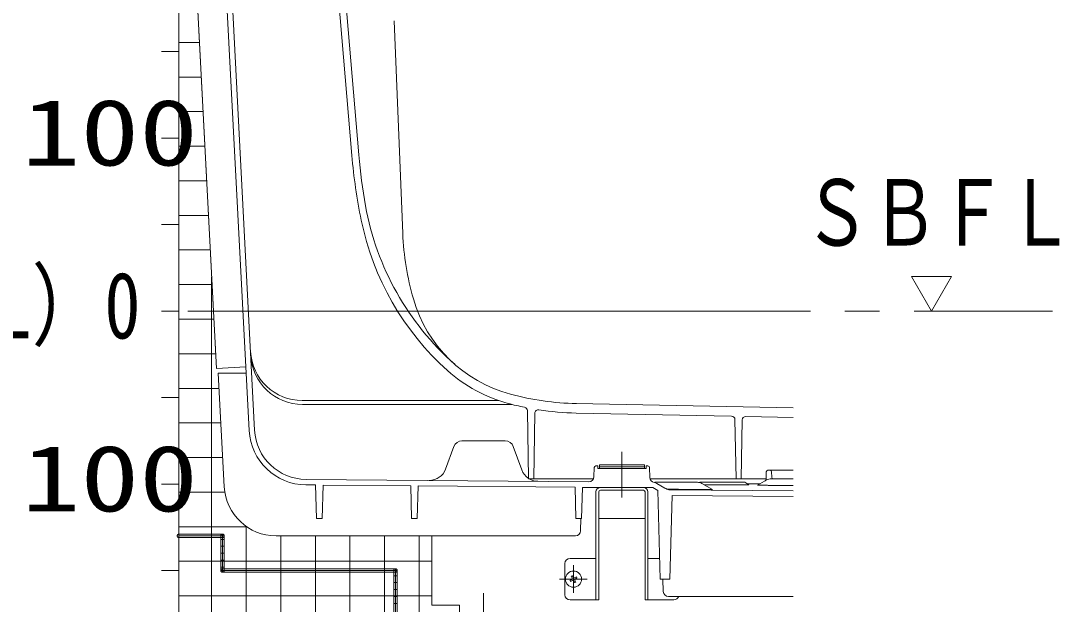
# Model space of a CAD drawing. Units: millimetres on the paper. Extents: x -305 to 305, y -152 to 152.
# Drawn here: x -124.54 to -94.51, y 51.26 to 68.13 of the extents above; entities that cross this region are included whole.
import ezdxf
from ezdxf.enums import TextEntityAlignment as Align

# ---------------------------------------------------------------- set-up
doc = ezdxf.new("R2010")
doc.units = ezdxf.units.MM
doc.linetypes.add('LONG_CHAIN', pattern=[21, 18, -1, 1, -1])
doc.layers.add('0-0_PV', color=7, linetype='Continuous', lineweight=9)
doc.styles.add('ＭＳ ゴシック', font='')
doc.styles.get('ＭＳ ゴシック').set_extended_font_data('MS Gothic')

msp = doc.modelspace()

# ---------------------------------------------------------------- linework, layer by layer
at = {"layer": '0-0_PV'}
for p, q in [((-119.963, 82.687), (-119.963, 36.437)), ((-118.879, 58.078), (-119.899, 77.551)), ((-117.933, 56.284), (-119.05, 77.587)), ((-117.774, 56.293), (-118.895, 77.697)), ((-114.961, 64.232), (-115.945, 75.72)), ((-114.762, 64.249), (-115.746, 75.737)), ((-113.741, 68.128), (-113.491, 61.98)), ((-119.963, 67.502), (-119.373, 67.502)), ((-120.463, 67.237), (-119.963, 67.237)), ((-119.963, 66.502), (-119.32, 66.502)), ((-119.963, 65.502), (-119.268, 65.502)), ((-120.463, 64.737), (-119.963, 64.737)), ((-119.963, 64.502), (-119.215, 64.502)), ((-119.963, 63.502), (-119.163, 63.502)), ((-119.963, 62.502), (-119.11, 62.502)), ((-120.463, 62.237), (-119.963, 62.237)), ((-119.963, 61.502), (-119.058, 61.502)), ((-119.017, 53.237), (-119.017, 60.726)), ((-98.78, 60.737), (-98.203, 59.737)), ((-97.625, 60.737), (-98.78, 60.737)), ((-98.203, 59.737), (-97.625, 60.737)), ((-119.963, 60.502), (-119.006, 60.502)), ((-120.463, 59.737), (-119.963, 59.737)), ((-119.963, 59.502), (-118.953, 59.502)), ((-119.963, 58.502), (-118.901, 58.502)), ((-118.879, 58.078), (-118.03, 58.122)), ((-119.963, 57.502), (-118.801, 57.502)), ((-120.463, 57.237), (-119.963, 57.237)), ((-116.395, 57.15), (-110.72, 57.15)), ((-102.203, 56.938), (-108.471, 57.063)), ((-116.389, 57.037), (-110.327, 57.037)), ((-109.853, 54.887), (-109.887, 56.858)), ((-109.703, 54.887), (-109.67, 56.784)), ((-103.981, 56.699), (-108.476, 56.788)), ((-119.963, 56.502), (-118.749, 56.502)), ((-103.853, 54.887), (-103.883, 56.6)), ((-103.703, 54.887), (-103.673, 56.592)), ((-102.203, 56.663), (-103.571, 56.69)), ((-111.778, 55.987), (-111.153, 55.987)), ((-111.153, 55.987), (-110.528, 55.987)), ((-112.013, 55.823), (-112.25, 55.17)), ((-110.046, 55.144), (-110.293, 55.823)), ((-119.963, 55.502), (-118.696, 55.502)), ((-107.904, 55.262), (-107.853, 55.262)), ((-107.853, 55.187), (-107.853, 55.262)), ((-106.503, 55.287), (-107.803, 55.287)), ((-107.803, 55.287), (-107.803, 55.187)), ((-106.503, 55.287), (-106.503, 55.187)), ((-106.453, 55.187), (-106.453, 55.262)), ((-106.453, 55.262), (-106.453, 55.187)), ((-106.453, 55.262), (-106.401, 55.262)), ((-107.954, 55.213), (-107.961, 54.949)), ((-107.853, 55.187), (-106.453, 55.187)), ((-106.503, 55.237), (-107.803, 55.237)), ((-106.344, 54.926), (-106.351, 55.213)), ((-102.979, 55.088), (-102.985, 54.867)), ((-102.876, 55.137), (-102.929, 55.137)), ((-102.876, 55.137), (-102.203, 55.137)), ((-102.826, 55.088), (-102.822, 54.936)), ((-120.463, 54.737), (-119.963, 54.737)), ((-116.011, 54.709), (-116.29, 54.711)), ((-108.112, 54.803), (-116.288, 54.871)), ((-115.985, 53.737), (-116.011, 54.709)), ((-115.794, 54.707), (-115.82, 53.737)), ((-113.26, 54.686), (-115.794, 54.707)), ((-113.235, 53.737), (-113.26, 54.686)), ((-113.045, 54.684), (-113.07, 53.737)), ((-108.509, 54.646), (-113.045, 54.684)), ((-109.853, 54.887), (-107.963, 54.887)), ((-106.343, 54.887), (-102.984, 54.887)), ((-106.203, 54.787), (-104.97, 54.787)), ((-105.911, 54.619), (-106.146, 54.754)), ((-104.903, 54.787), (-104.403, 54.787)), ((-104.538, 54.576), (-104.845, 54.754)), ((-104.403, 54.787), (-103.603, 54.787)), ((-103.483, 54.718), (-103.603, 54.787)), ((-103.228, 54.699), (-102.961, 54.854)), ((-102.836, 54.887), (-102.203, 54.887)), ((-119.963, 54.502), (-118.629, 54.502)), ((-108.485, 53.737), (-108.509, 54.646)), ((-108.296, 54.637), (-108.32, 53.737)), ((-106.263, 54.637), (-108.296, 54.637)), ((-107.903, 54.507), (-107.903, 51.387)), ((-107.823, 54.507), (-107.823, 51.387)), ((-107.773, 54.637), (-106.533, 54.637)), ((-107.773, 54.557), (-106.533, 54.557)), ((-106.483, 54.507), (-106.483, 51.387)), ((-106.403, 54.507), (-106.403, 51.387)), ((-106.11, 54.549), (-106.263, 54.637)), ((-106.043, 51.987), (-106.11, 54.549)), ((-105.698, 54.409), (-105.763, 51.987)), ((-105.761, 54.57), (-102.203, 54.54)), ((-105.698, 54.409), (-102.203, 54.38)), ((-119.963, 53.502), (-117.999, 53.502)), ((-118.017, 52.237), (-118.017, 53.516)), ((-115.985, 53.737), (-115.82, 53.737)), ((-113.235, 53.737), (-113.07, 53.737)), ((-108.485, 53.737), (-108.32, 53.737)), ((-108.34, 53.737), (-108.349, 53.383)), ((-107.823, 53.737), (-106.483, 53.737)), ((-118.703, 53.287), (-119.963, 53.287)), ((-119.017, 36.437), (-119.017, 53.237)), ((-108.499, 53.237), (-117.154, 53.237)), ((-117.017, 52.237), (-117.017, 53.237)), ((-116.017, 52.237), (-116.017, 53.237)), ((-115.017, 52.237), (-115.017, 53.237)), ((-114.017, 52.237), (-114.017, 53.237)), ((-113.017, 50.187), (-113.017, 53.237)), ((-112.653, 53.237), (-112.653, 51.237)), ((-118.653, 53.137), (-118.753, 53.137)), ((-118.653, 52.937), (-118.753, 52.937)), ((-118.653, 52.737), (-118.753, 52.737)), ((-108.653, 52.587), (-107.903, 52.587)), ((-106.058, 52.587), (-106.403, 52.587)), ((-119.963, 52.502), (-118.703, 52.502)), ((-118.653, 52.537), (-118.753, 52.537)), ((-118.653, 52.337), (-118.753, 52.337)), ((-118.703, 52.502), (-112.653, 52.502)), ((-113.703, 52.287), (-118.703, 52.287)), ((-108.803, 52.437), (-108.803, 51.537)), ((-120.463, 52.237), (-119.963, 52.237)), ((-118.017, 36.437), (-118.017, 52.237)), ((-117.017, 36.437), (-117.017, 52.237)), ((-116.017, 36.437), (-116.017, 52.237)), ((-115.017, 36.437), (-115.017, 52.237)), ((-114.017, 36.437), (-114.017, 52.237)), ((-113.653, 52.087), (-113.753, 52.087)), ((-108.6, 51.983), (-108.651, 51.948)), ((-108.618, 52.071), (-108.592, 52.086)), ((-108.618, 52.07), (-108.592, 52.014)), ((-108.557, 52.035), (-108.592, 52.085)), ((-108.469, 52.053), (-108.526, 52.026)), ((-108.487, 51.904), (-108.513, 51.96)), ((-108.505, 51.991), (-108.454, 52.027)), ((-108.469, 52.053), (-108.454, 52.027)), ((-106.043, 51.987), (-105.763, 51.987)), ((-105.966, 51.987), (-105.957, 51.633)), ((-113.653, 51.887), (-113.753, 51.887)), ((-113.653, 51.687), (-113.753, 51.687)), ((-108.636, 51.922), (-108.651, 51.948)), ((-108.636, 51.922), (-108.58, 51.948)), ((-108.549, 51.939), (-108.513, 51.889)), ((-108.487, 51.904), (-108.513, 51.889)), ((-119.963, 51.502), (-113.703, 51.502)), ((-113.653, 51.487), (-113.753, 51.487)), ((-113.703, 51.502), (-112.653, 51.502)), ((-106.483, 51.387), (-106.403, 51.387)), ((-105.653, 51.387), (-106.483, 51.387)), ((-102.203, 51.487), (-105.807, 51.487)), ((-113.653, 51.287), (-113.753, 51.287))]:
    msp.add_line(p, q, dxfattribs=at)
at = {"layer": '0-0_PV', "linetype": 'LONG_CHAIN'}
for p, q in [((-119.703, 59.737), (-94.703, 59.737)), ((-107.153, 55.672), (-107.153, 54.344)), ((-108.553, 52.387), (-108.553, 51.587)), ((-108.153, 51.987), (-108.953, 51.987)), ((-111.153, 51.58), (-111.153, 50.186)), ((-111.153, 51.58), (-111.153, 50.186))]:
    msp.add_line(p, q, dxfattribs=at)
at = {"layer": '0-0_PV'}
for points in [[(-119.904, 77.994), (-119.963, 81.337), (-119.963, 80.187), (-119.963, 77.687), (-119.963, 75.187), (-119.963, 72.687), (-119.963, 70.187), (-119.963, 67.687), (-119.963, 65.187), (-119.963, 62.687), (-119.963, 60.187), (-119.963, 57.687), (-119.963, 55.187), (-119.963, 53.237), (-118.703, 53.237), (-118.703, 52.237), (-113.703, 52.237), (-113.703, 50.187), (-112.703, 50.187), (-112.703, 36.552), (-112.7, 36.552)], [(-118.652, 54.659), (-118.824, 57.937), (-118.02, 57.937), (-118.03, 58.122), (-118.879, 58.078), (-119.768, 75.054)], [(-118.02, 57.937), (-118.824, 57.937), (-118.652, 54.659)], [(-104.777, 54.714), (-104.769, 54.714), (-104.761, 54.714), (-104.753, 54.714), (-104.745, 54.714), (-104.737, 54.714), (-104.729, 54.714), (-104.721, 54.714), (-104.713, 54.714), (-104.705, 54.714), (-104.697, 54.714), (-104.689, 54.714), (-104.681, 54.714), (-104.673, 54.714), (-104.665, 54.714), (-104.657, 54.714), (-104.649, 54.713), (-104.641, 54.713), (-104.633, 54.713), (-104.625, 54.713), (-104.617, 54.713), (-104.609, 54.713), (-104.601, 54.713), (-104.593, 54.713), (-104.585, 54.713), (-104.577, 54.713), (-104.569, 54.713), (-104.561, 54.713), (-104.553, 54.713), (-104.545, 54.713), (-104.537, 54.713), (-104.529, 54.713), (-104.521, 54.713), (-104.513, 54.713), (-104.505, 54.713), (-104.497, 54.713), (-104.489, 54.713), (-104.481, 54.713), (-104.473, 54.713), (-104.465, 54.713)], [(-104.465, 54.713), (-104.457, 54.713), (-104.449, 54.713), (-104.441, 54.713), (-104.433, 54.712), (-104.425, 54.712), (-104.417, 54.712), (-104.409, 54.712), (-104.401, 54.712), (-104.393, 54.712), (-104.385, 54.712), (-104.377, 54.712), (-104.369, 54.712), (-104.361, 54.712), (-104.353, 54.712), (-104.345, 54.712), (-104.337, 54.712), (-104.329, 54.712), (-104.321, 54.712), (-104.313, 54.712), (-104.305, 54.712), (-104.297, 54.712), (-104.289, 54.712), (-104.281, 54.712), (-104.273, 54.712), (-104.265, 54.712), (-104.257, 54.712), (-104.249, 54.712), (-104.241, 54.712), (-104.233, 54.712), (-104.225, 54.712), (-104.217, 54.712), (-104.209, 54.712), (-104.201, 54.712), (-104.193, 54.712), (-104.185, 54.712), (-104.177, 54.712), (-104.169, 54.712), (-104.161, 54.712), (-104.153, 54.712)], [(-104.153, 54.712), (-104.145, 54.712), (-104.137, 54.712), (-104.129, 54.712), (-104.121, 54.712), (-104.113, 54.712), (-104.105, 54.712), (-104.097, 54.712), (-104.089, 54.712), (-104.081, 54.712), (-104.073, 54.712), (-104.065, 54.712), (-104.057, 54.712), (-104.049, 54.712), (-104.041, 54.712), (-104.033, 54.712), (-104.025, 54.712), (-104.017, 54.712), (-104.009, 54.712), (-104.001, 54.712), (-103.993, 54.712), (-103.985, 54.712), (-103.977, 54.712), (-103.969, 54.712), (-103.961, 54.712), (-103.953, 54.712), (-103.945, 54.712), (-103.937, 54.712), (-103.929, 54.712), (-103.921, 54.712), (-103.913, 54.712), (-103.905, 54.712), (-103.897, 54.712), (-103.889, 54.712), (-103.881, 54.712), (-103.873, 54.712), (-103.865, 54.712), (-103.857, 54.712), (-103.849, 54.712), (-103.841, 54.712)], [(-103.841, 54.712), (-103.833, 54.712), (-103.825, 54.712), (-103.817, 54.712)], [(-103.817, 54.712), (-103.814, 54.712), (-103.811, 54.712), (-103.808, 54.712), (-103.805, 54.712), (-103.801, 54.712), (-103.798, 54.712), (-103.795, 54.712), (-103.792, 54.712), (-103.789, 54.712), (-103.786, 54.712), (-103.783, 54.712), (-103.78, 54.712), (-103.776, 54.712), (-103.773, 54.712), (-103.77, 54.712), (-103.767, 54.712), (-103.764, 54.712), (-103.761, 54.712), (-103.758, 54.712), (-103.754, 54.712), (-103.751, 54.712), (-103.748, 54.712), (-103.745, 54.712), (-103.742, 54.712), (-103.739, 54.712), (-103.736, 54.712), (-103.732, 54.712), (-103.729, 54.712), (-103.726, 54.712), (-103.723, 54.712), (-103.72, 54.712), (-103.717, 54.712), (-103.714, 54.712), (-103.711, 54.712), (-103.708, 54.712), (-103.704, 54.712), (-103.701, 54.712), (-103.698, 54.712), (-103.695, 54.712)], [(-103.695, 54.712), (-103.692, 54.712), (-103.689, 54.712), (-103.686, 54.712), (-103.683, 54.712), (-103.68, 54.712), (-103.677, 54.713), (-103.674, 54.713), (-103.671, 54.713), (-103.668, 54.713), (-103.665, 54.713), (-103.661, 54.713), (-103.658, 54.713), (-103.655, 54.713), (-103.652, 54.713), (-103.649, 54.713), (-103.646, 54.713), (-103.643, 54.713), (-103.64, 54.713), (-103.636, 54.713), (-103.633, 54.713), (-103.63, 54.713), (-103.627, 54.713), (-103.624, 54.713), (-103.62, 54.713), (-103.617, 54.713), (-103.614, 54.713), (-103.611, 54.713), (-103.607, 54.713), (-103.604, 54.713), (-103.601, 54.713), (-103.597, 54.713), (-103.594, 54.713), (-103.59, 54.713), (-103.587, 54.713), (-103.584, 54.713), (-103.58, 54.713), (-103.577, 54.713), (-103.574, 54.713), (-103.571, 54.713)], [(-103.571, 54.713), (-103.568, 54.713), (-103.564, 54.713), (-103.561, 54.713), (-103.558, 54.713), (-103.555, 54.714), (-103.552, 54.714), (-103.55, 54.714), (-103.547, 54.714), (-103.544, 54.714), (-103.542, 54.714), (-103.539, 54.714), (-103.537, 54.714), (-103.534, 54.714), (-103.532, 54.714), (-103.53, 54.714), (-103.527, 54.714), (-103.524, 54.714), (-103.521, 54.714), (-103.518, 54.715), (-103.515, 54.715), (-103.511, 54.715), (-103.507, 54.715), (-103.503, 54.715), (-103.498, 54.715), (-103.493, 54.715), (-103.488, 54.715), (-103.483, 54.715), (-103.48, 54.715), (-103.478, 54.715), (-103.478, 54.716), (-103.48, 54.716), (-103.483, 54.716)], [(-103.446, 54.744), (-103.453, 54.744), (-103.461, 54.744), (-103.468, 54.744), (-103.476, 54.744), (-103.484, 54.744), (-103.491, 54.744), (-103.499, 54.744), (-103.506, 54.744), (-103.514, 54.744), (-103.521, 54.744), (-103.529, 54.744), (-103.529, 54.744)], [(-103.151, 54.744), (-103.159, 54.744), (-103.166, 54.744), (-103.174, 54.744), (-103.181, 54.744), (-103.189, 54.744), (-103.197, 54.744), (-103.204, 54.744), (-103.212, 54.744), (-103.219, 54.744), (-103.227, 54.744), (-103.234, 54.744), (-103.242, 54.744), (-103.249, 54.744), (-103.257, 54.744), (-103.265, 54.744), (-103.272, 54.744), (-103.28, 54.744), (-103.287, 54.744), (-103.295, 54.744), (-103.302, 54.744), (-103.31, 54.744), (-103.317, 54.744), (-103.325, 54.744), (-103.332, 54.744), (-103.34, 54.744), (-103.348, 54.744), (-103.355, 54.744), (-103.363, 54.744), (-103.37, 54.744), (-103.378, 54.744), (-103.385, 54.744), (-103.393, 54.744), (-103.4, 54.744), (-103.408, 54.744), (-103.416, 54.744), (-103.423, 54.744), (-103.431, 54.744), (-103.438, 54.744), (-103.446, 54.744)], [(-103.228, 54.699), (-103.208, 54.699), (-103.187, 54.699), (-103.166, 54.699), (-103.146, 54.699), (-103.125, 54.699), (-103.105, 54.699), (-103.084, 54.699), (-103.064, 54.699), (-103.043, 54.699), (-103.023, 54.699), (-103.002, 54.699), (-102.982, 54.699), (-102.961, 54.699), (-102.941, 54.699), (-102.92, 54.698), (-102.9, 54.698), (-102.879, 54.698), (-102.859, 54.698), (-102.838, 54.698), (-102.818, 54.698), (-102.797, 54.698), (-102.777, 54.698), (-102.756, 54.698), (-102.736, 54.698), (-102.715, 54.698), (-102.695, 54.698), (-102.674, 54.698), (-102.654, 54.698), (-102.633, 54.698), (-102.613, 54.698), (-102.592, 54.698), (-102.572, 54.698), (-102.551, 54.697), (-102.531, 54.697), (-102.51, 54.697), (-102.49, 54.697), (-102.469, 54.697), (-102.449, 54.697), (-102.428, 54.697)], [(-102.428, 54.697), (-102.408, 54.697), (-102.387, 54.697), (-102.367, 54.697), (-102.346, 54.697), (-102.326, 54.697), (-102.305, 54.697), (-102.285, 54.697), (-102.264, 54.697), (-102.244, 54.697), (-102.223, 54.697), (-102.203, 54.697)], [(-105.788, 54.586), (-105.767, 54.585), (-105.747, 54.585), (-105.726, 54.585), (-105.705, 54.585), (-105.684, 54.585), (-105.663, 54.585), (-105.642, 54.585), (-105.621, 54.584), (-105.601, 54.584), (-105.58, 54.584), (-105.559, 54.584), (-105.538, 54.584), (-105.517, 54.584), (-105.496, 54.583), (-105.476, 54.583), (-105.455, 54.583), (-105.434, 54.583), (-105.413, 54.583), (-105.392, 54.583), (-105.371, 54.583), (-105.351, 54.582), (-105.33, 54.582), (-105.309, 54.582), (-105.288, 54.582), (-105.267, 54.582), (-105.246, 54.582), (-105.226, 54.581), (-105.205, 54.581), (-105.184, 54.581), (-105.163, 54.581), (-105.142, 54.581), (-105.121, 54.581), (-105.101, 54.581), (-105.08, 54.58), (-105.059, 54.58), (-105.038, 54.58), (-105.017, 54.58), (-104.996, 54.58), (-104.975, 54.58)], [(-104.975, 54.58), (-104.955, 54.579), (-104.934, 54.579), (-104.913, 54.579), (-104.892, 54.579), (-104.871, 54.579), (-104.85, 54.579), (-104.83, 54.579), (-104.809, 54.578), (-104.788, 54.578), (-104.767, 54.578), (-104.746, 54.578), (-104.725, 54.578), (-104.705, 54.578), (-104.684, 54.577), (-104.663, 54.577), (-104.642, 54.577), (-104.621, 54.577), (-104.6, 54.577), (-104.58, 54.577), (-104.559, 54.577), (-104.538, 54.576)], [(-111.553, 37.738), (-111.553, 39.307), (-111.728, 39.307), (-111.846, 39.375), (-111.846, 39.957), (-111.753, 39.957), (-111.846, 40.011), (-111.846, 40.607), (-111.788, 40.607), (-111.788, 50.407), (-111.953, 50.407), (-111.953, 50.557), (-111.728, 50.557), (-111.728, 50.587), (-111.846, 50.655), (-111.846, 51.237), (-112.653, 51.237), (-112.653, 53.237), (-117.154, 53.237)], [(-108.653, 51.387), (-107.823, 51.387), (-107.903, 51.387)]]:
    msp.add_lwpolyline(points, dxfattribs=at)
for points in [[(-119.963, 53.237), (-119.963, 53.287), (-119.969, 53.287), (-119.975, 53.285), (-119.981, 53.284), (-119.987, 53.281), (-119.992, 53.278), (-119.997, 53.274), (-120.001, 53.269), (-120.005, 53.264), (-120.008, 53.258), (-120.01, 53.253), (-120.012, 53.246), (-120.013, 53.24), (-120.013, 53.234), (-120.012, 53.228), (-120.01, 53.222), (-120.008, 53.216), (-120.005, 53.21), (-120.001, 53.205), (-119.997, 53.201), (-119.992, 53.197), (-119.987, 53.193), (-119.981, 53.191), (-119.975, 53.189), (-119.969, 53.187), (-119.963, 53.187)], [(-118.703, 53.287), (-119.963, 53.287), (-119.963, 53.187), (-118.703, 53.187)], [(-118.703, 52.237), (-118.703, 53.237), (-119.963, 53.237), (-119.963, 52.687), (-119.963, 50.187), (-119.963, 47.687), (-119.963, 45.187), (-119.963, 42.687), (-119.963, 40.187), (-119.963, 37.687), (-119.963, 36.437), (-117.463, 36.437), (-114.963, 36.437), (-113.403, 36.437), (-113.403, 36.552), (-112.703, 36.552), (-112.703, 50.187), (-113.703, 50.187), (-113.703, 52.237)], [(-118.703, 53.237), (-118.653, 53.237), (-118.653, 53.243), (-118.654, 53.249), (-118.656, 53.255), (-118.659, 53.261), (-118.662, 53.266), (-118.666, 53.271), (-118.671, 53.276), (-118.676, 53.279), (-118.681, 53.282), (-118.687, 53.285), (-118.693, 53.286), (-118.7, 53.287), (-118.706, 53.287), (-118.712, 53.286), (-118.718, 53.285), (-118.724, 53.282), (-118.73, 53.279), (-118.735, 53.276), (-118.739, 53.271), (-118.743, 53.266), (-118.747, 53.261), (-118.749, 53.255), (-118.751, 53.249), (-118.752, 53.243), (-118.753, 53.237)], [(-118.653, 52.237), (-118.653, 53.237), (-118.753, 53.237), (-118.753, 52.237)], [(-118.703, 53.187), (-118.696, 53.187), (-118.69, 53.189), (-118.684, 53.191), (-118.679, 53.193), (-118.673, 53.197), (-118.669, 53.201), (-118.664, 53.205), (-118.661, 53.21), (-118.657, 53.216), (-118.655, 53.222), (-118.654, 53.228), (-118.653, 53.234), (-118.653, 53.24), (-118.654, 53.246), (-118.655, 53.253), (-118.657, 53.258), (-118.661, 53.264), (-118.664, 53.269), (-118.669, 53.274), (-118.673, 53.278), (-118.679, 53.281), (-118.684, 53.284), (-118.69, 53.285), (-118.696, 53.287), (-118.703, 53.287), (-118.703, 53.237)], [(-118.703, 52.237), (-118.703, 52.287), (-118.709, 52.287), (-118.715, 52.285), (-118.721, 52.284), (-118.727, 52.281), (-118.732, 52.278), (-118.737, 52.274), (-118.741, 52.269), (-118.745, 52.264), (-118.748, 52.258), (-118.75, 52.253), (-118.752, 52.246), (-118.753, 52.24), (-118.753, 52.234), (-118.752, 52.228), (-118.75, 52.222), (-118.748, 52.216), (-118.745, 52.21), (-118.741, 52.205), (-118.737, 52.201), (-118.732, 52.197), (-118.727, 52.193), (-118.721, 52.191), (-118.715, 52.189), (-118.709, 52.187), (-118.703, 52.187)], [(-113.703, 52.287), (-118.703, 52.287), (-118.703, 52.187), (-113.703, 52.187)], [(-113.703, 52.237), (-113.653, 52.237), (-113.653, 52.243), (-113.654, 52.249), (-113.656, 52.255), (-113.659, 52.261), (-113.662, 52.266), (-113.666, 52.271), (-113.671, 52.276), (-113.676, 52.279), (-113.681, 52.282), (-113.687, 52.285), (-113.693, 52.286), (-113.7, 52.287), (-113.706, 52.287), (-113.712, 52.286), (-113.718, 52.285), (-113.724, 52.282), (-113.73, 52.279), (-113.735, 52.276), (-113.739, 52.271), (-113.743, 52.266), (-113.747, 52.261), (-113.749, 52.255), (-113.751, 52.249), (-113.752, 52.243), (-113.753, 52.237)], [(-113.703, 52.187), (-113.696, 52.187), (-113.69, 52.189), (-113.684, 52.191), (-113.679, 52.193), (-113.673, 52.197), (-113.669, 52.201), (-113.664, 52.205), (-113.661, 52.21), (-113.657, 52.216), (-113.655, 52.222), (-113.654, 52.228), (-113.653, 52.234), (-113.653, 52.24), (-113.654, 52.246), (-113.655, 52.253), (-113.657, 52.258), (-113.661, 52.264), (-113.664, 52.269), (-113.669, 52.274), (-113.673, 52.278), (-113.679, 52.281), (-113.684, 52.284), (-113.69, 52.285), (-113.696, 52.287), (-113.703, 52.287), (-113.703, 52.237)], [(-118.753, 52.237), (-118.752, 52.231), (-118.751, 52.225), (-118.749, 52.219), (-118.747, 52.213), (-118.743, 52.208), (-118.739, 52.203), (-118.735, 52.199), (-118.73, 52.195), (-118.724, 52.192), (-118.718, 52.19), (-118.712, 52.188), (-118.706, 52.187), (-118.7, 52.187), (-118.693, 52.188), (-118.687, 52.19), (-118.681, 52.192), (-118.676, 52.195), (-118.671, 52.199), (-118.666, 52.203), (-118.662, 52.208), (-118.659, 52.213), (-118.656, 52.219), (-118.654, 52.225), (-118.653, 52.231), (-118.653, 52.237), (-118.703, 52.237)], [(-113.653, 50.187), (-113.653, 52.237), (-113.753, 52.237), (-113.753, 50.187)]]:
    msp.add_lwpolyline(points, close=True, dxfattribs=at)
msp.add_circle((-108.553, 51.987), 0.235, dxfattribs=at)
for centre, radius, start, end in [((-98.821, 65.615), 16.2, 184.8947, 191.5691), ((-98.821, 65.615), 16, 184.8947, 190.217), ((-106.694, 64.196), 8, 190.217, 228.563), ((-106.854, 63.97), 8, 191.5691, 228.1155), ((-105.497, 62.305), 8, 182.3268, 196.0801), ((-109.341, 61.197), 4, 196.0801, 255.0751), ((-116.395, 58.65), 1.5, 183, 270), ((-116.389, 58.537), 1.5, 183, 270), ((-109.341, 61.197), 4.275, 228.1155, 255.0751), ((-108.311, 65.062), 8.275, 255.0751, 258.4527), ((-108.311, 65.062), 8, 255.0751, 268.8542), ((-109.987, 56.856), 0.1, 1, 78.4527), ((-109.57, 56.782), 0.1, 81.3541, 179), ((-108.311, 65.062), 8.275, 261.3541, 268.8542), ((-103.983, 56.599), 0.1, 1, 88.8542), ((-103.573, 56.59), 0.1, 88.8542, 179), ((-116.276, 56.371), 1.66, 183, 269.5226), ((-116.276, 56.371), 1.5, 183, 269.5226), ((-111.778, 55.737), 0.25, 90, 160), ((-110.528, 55.737), 0.25, 20, 90), ((-107.904, 55.212), 0.05, 90, 178.4999), ((-106.401, 55.212), 0.05, 1.5002, 90), ((-112.72, 55.341), 0.5, 269.5226, 340), ((-109.576, 55.315), 0.5, 200, 269.5226), ((-102.929, 55.087), 0.05, 90, 178.4998), ((-102.876, 55.087), 0.05, 1.4999, 90), ((-117.154, 54.737), 1.5, 183, 270), ((-117.154, 54.737), 1.5, 183, 270), ((-108.111, 54.953), 0.15, 269.5226, 358.4998), ((-106.194, 54.93), 0.15, 181.5002, 258.9459), ((-106.271, 54.538), 0.25, 60, 78.9459), ((-104.97, 54.537), 0.25, 59.9999, 90), ((-103.035, 54.869), 0.05, 300, 358.4998), ((-102.836, 54.637), 0.25, 90, 119.9999), ((-102.772, 54.937), 0.05, 181.4999, 270), ((-107.773, 54.507), 0.13, 90, 180), ((-107.773, 54.507), 0.05, 90, 180), ((-106.533, 54.507), 0.13, 0, 90), ((-106.533, 54.507), 0.05, 0, 90), ((-105.786, 54.836), 0.25, 240, 269.5717), ((-105.759, 54.82), 0.25, 240, 269.5226), ((-108.499, 53.387), 0.15, 270, 358.5), ((-108.653, 52.437), 0.15, 90, 180), ((-108.615, 52.004), 0.025, 305, 25), ((-108.536, 52.049), 0.025, 215, 295), ((-108.491, 51.97), 0.025, 124.9999, 205), ((-108.569, 51.925), 0.025, 35, 115), ((-108.653, 51.537), 0.15, 180, 270), ((-105.807, 51.637), 0.15, 181.5, 270), ((-105.653, 51.537), 0.15, 270, 340.528)]:
    msp.add_arc(centre, radius, start, end, dxfattribs=at)

# ---------------------------------------------------------------- texts
at = {"layer": '0-0_PV', "style": 'ＭＳ ゴシック'}
for s, height, width, p in [('100', 1.921, 1.3, (-124.51, 63.367)), ('ＳＢＦＬ', 1.921, 0.75, (-101.923, 61.053)), ('（SBFL）0', 1.924, 0.8, (-130.508, 58.367)), ('100', 1.921, 1.3, (-124.51, 53.367))]:
    msp.add_text(s, height=height, dxfattribs=dict(at, width=width)).set_placement(p, align=Align.BOTTOM_LEFT)

doc.saveas('drawing.dxf')
